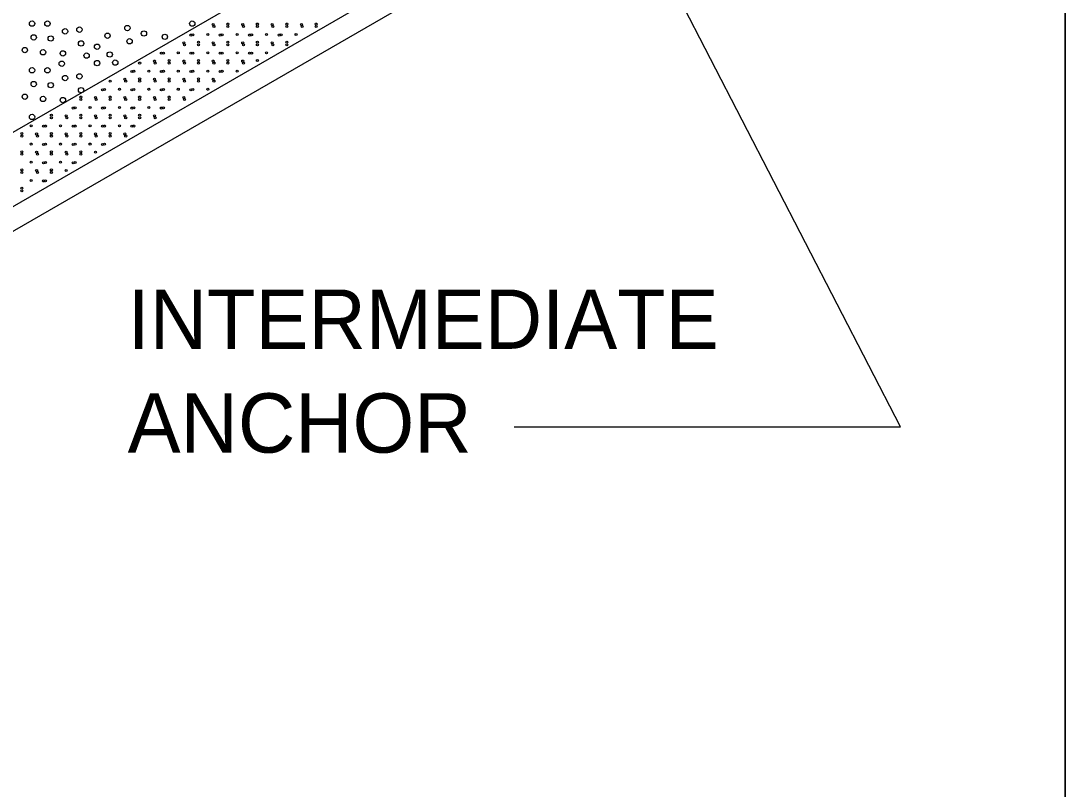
# Model space of a CAD drawing. Extents: x 1007 to 1035.5, y 1000.5 to 1021.5.
# Drawn here: x 1031.981 to 1035.5, y 1010.379 to 1012.969 of the extents above; entities that cross this region are included whole.
import ezdxf

# ---------------------------------------------------------------- set-up
doc = ezdxf.new("R2010")
doc.units = 0
for name, color, linetype in [('Level 1', 7, 'Continuous'), ('Level 10', 7, 'Continuous'), ('Level 11', 7, 'Continuous')]:
    doc.layers.add(name, color=color, linetype=linetype)

msp = doc.modelspace()

# ---------------------------------------------------------------- linework, layer by layer
at = {"layer": 'Level 1'}
for p, q in [((1029.5707, 1011.2175), (1034.3014, 1013.9488)), ((1030.0037, 1011.2175), (1034.7344, 1013.9488)), ((1030.2202, 1011.2592), (1034.3338, 1013.6342)), ((1034.9458, 1011.6004), (1034.1108, 1013.2175)), ((1033.6435, 1011.6004), (1034.9458, 1011.6004))]:
    msp.add_line(p, q, dxfattribs=at)
for centre, radius in [((1032.019, 1012.9602), 0.00903), ((1032.071, 1012.9602), 0.00903), ((1032.1787, 1012.9398), 0.00903), ((1032.3403, 1012.9453), 0.00903), ((1032.559, 1012.9602), 0.00903), ((1032.6296, 1012.9571), 0.00339), ((1032.6321, 1012.9503), 0.00339), ((1032.6792, 1012.9588), 0.00339), ((1032.6792, 1012.9503), 0.00339), ((1032.7288, 1012.9571), 0.00339), ((1032.7313, 1012.9503), 0.00339), ((1032.7783, 1012.9588), 0.00339), ((1032.7783, 1012.9503), 0.00339), ((1032.8279, 1012.9571), 0.00339), ((1032.8304, 1012.9503), 0.00339), ((1032.8775, 1012.9588), 0.00339), ((1032.8775, 1012.9503), 0.00339), ((1032.9271, 1012.9571), 0.00339), ((1032.9296, 1012.9503), 0.00339), ((1032.9767, 1012.9588), 0.00339), ((1032.9767, 1012.9503), 0.00339), ((1032.0246, 1012.9138), 0.00903), ((1032.0821, 1012.91), 0.00903), ((1032.1304, 1012.9342), 0.00903), ((1032.2734, 1012.9193), 0.00903), ((1032.396, 1012.9268), 0.00903), ((1032.4666, 1012.9156), 0.00903), ((1032.5539, 1012.9217), 0.00339), ((1032.5607, 1012.9225), 0.00339), ((1032.6111, 1012.9233), 0.00339), ((1032.6531, 1012.9217), 0.00339), ((1032.6598, 1012.9225), 0.00339), ((1032.7103, 1012.9233), 0.00339), ((1032.7523, 1012.9217), 0.00339), ((1032.759, 1012.9225), 0.00339), ((1032.8094, 1012.9233), 0.00339), ((1032.8514, 1012.9217), 0.00339), ((1032.8582, 1012.9225), 0.00339), ((1032.9086, 1012.9233), 0.00339), ((1031.9948, 1012.871), 0.00903), ((1032.1842, 1012.8933), 0.00903), ((1032.2381, 1012.8822), 0.00903), ((1032.3477, 1012.9008), 0.00903), ((1032.5304, 1012.8956), 0.00339), ((1032.5329, 1012.8888), 0.00339), ((1032.58, 1012.8973), 0.00339), ((1032.58, 1012.8888), 0.00339), ((1032.6296, 1012.8956), 0.00339), ((1032.6321, 1012.8888), 0.00339), ((1032.6792, 1012.8973), 0.00339), ((1032.6792, 1012.8888), 0.00339), ((1032.7288, 1012.8956), 0.00339), ((1032.7313, 1012.8888), 0.00339), ((1032.7783, 1012.8973), 0.00339), ((1032.7783, 1012.8888), 0.00339), ((1032.8279, 1012.8956), 0.00339), ((1032.8304, 1012.8888), 0.00339), ((1032.8775, 1012.8973), 0.00339), ((1032.8775, 1012.8888), 0.00339), ((1032.0561, 1012.8636), 0.00903), ((1032.123, 1012.8598), 0.00903), ((1032.2028, 1012.8524), 0.00903), ((1032.2808, 1012.8562), 0.00903), ((1032.4548, 1012.8602), 0.00339), ((1032.4615, 1012.861), 0.00339), ((1032.5119, 1012.8618), 0.00339), ((1032.5539, 1012.8602), 0.00339), ((1032.5607, 1012.861), 0.00339), ((1032.6111, 1012.8618), 0.00339), ((1032.6531, 1012.8602), 0.00339), ((1032.6598, 1012.861), 0.00339), ((1032.7103, 1012.8618), 0.00339), ((1032.7523, 1012.8602), 0.00339), ((1032.759, 1012.861), 0.00339), ((1032.8094, 1012.8618), 0.00339), ((1032.019, 1012.8028), 0.00903), ((1032.071, 1012.8028), 0.00903), ((1032.1192, 1012.8251), 0.00903), ((1032.2381, 1012.827), 0.00903), ((1032.2994, 1012.8288), 0.00903), ((1032.3817, 1012.8273), 0.00339), ((1032.4313, 1012.8341), 0.00339), ((1032.4338, 1012.8273), 0.00339), ((1032.4808, 1012.8358), 0.00339), ((1032.4808, 1012.8273), 0.00339), ((1032.5304, 1012.8341), 0.00339), ((1032.5329, 1012.8273), 0.00339), ((1032.58, 1012.8358), 0.00339), ((1032.58, 1012.8273), 0.00339), ((1032.6296, 1012.8341), 0.00339), ((1032.6321, 1012.8273), 0.00339), ((1032.6792, 1012.8358), 0.00339), ((1032.6792, 1012.8273), 0.00339), ((1032.7288, 1012.8341), 0.00339), ((1032.7313, 1012.8273), 0.00339), ((1032.7783, 1012.8358), 0.00339), ((1032.1304, 1012.7768), 0.00903), ((1032.1787, 1012.7824), 0.00903), ((1032.3321, 1012.7726), 0.00339), ((1032.3556, 1012.7987), 0.00339), ((1032.3623, 1012.7995), 0.00339), ((1032.3817, 1012.7743), 0.00339), ((1032.4128, 1012.8003), 0.00339), ((1032.4313, 1012.7726), 0.00339), ((1032.4548, 1012.7987), 0.00339), ((1032.4615, 1012.7995), 0.00339), ((1032.4808, 1012.7743), 0.00339), ((1032.5119, 1012.8003), 0.00339), ((1032.5304, 1012.7726), 0.00339), ((1032.5539, 1012.7987), 0.00339), ((1032.5607, 1012.7995), 0.00339), ((1032.58, 1012.7743), 0.00339), ((1032.6111, 1012.8003), 0.00339), ((1032.6296, 1012.7726), 0.00339), ((1032.6531, 1012.7987), 0.00339), ((1032.6598, 1012.7995), 0.00339), ((1032.7103, 1012.8003), 0.00339), ((1032.0246, 1012.7564), 0.00903), ((1032.0821, 1012.7527), 0.00903), ((1032.1842, 1012.7359), 0.00903), ((1032.2564, 1012.7372), 0.00339), ((1032.2632, 1012.738), 0.00339), ((1032.2825, 1012.7658), 0.00339), ((1032.3136, 1012.7388), 0.00339), ((1032.3346, 1012.7658), 0.00339), ((1032.3556, 1012.7372), 0.00339), ((1032.3623, 1012.738), 0.00339), ((1032.3817, 1012.7658), 0.00339), ((1032.4128, 1012.7388), 0.00339), ((1032.4338, 1012.7658), 0.00339), ((1032.4548, 1012.7372), 0.00339), ((1032.4615, 1012.738), 0.00339), ((1032.4808, 1012.7658), 0.00339), ((1032.5119, 1012.7388), 0.00339), ((1032.5329, 1012.7658), 0.00339), ((1032.5539, 1012.7372), 0.00339), ((1032.5607, 1012.738), 0.00339), ((1032.58, 1012.7658), 0.00339), ((1032.6111, 1012.7388), 0.00339), ((1032.6321, 1012.7658), 0.00339), ((1031.9948, 1012.7137), 0.00903), ((1032.0561, 1012.7063), 0.00903), ((1032.123, 1012.7025), 0.00903), ((1032.1833, 1012.7128), 0.00339), ((1032.1833, 1012.7043), 0.00339), ((1032.2329, 1012.7111), 0.00339), ((1032.2354, 1012.7043), 0.00339), ((1032.2825, 1012.7128), 0.00339), ((1032.2825, 1012.7043), 0.00339), ((1032.3321, 1012.7111), 0.00339), ((1032.3346, 1012.7043), 0.00339), ((1032.3817, 1012.7128), 0.00339), ((1032.3817, 1012.7043), 0.00339), ((1032.4313, 1012.7111), 0.00339), ((1032.4338, 1012.7043), 0.00339), ((1032.4808, 1012.7128), 0.00339), ((1032.4808, 1012.7043), 0.00339), ((1032.5304, 1012.7111), 0.00339), ((1032.5329, 1012.7043), 0.00339), ((1032.1573, 1012.6757), 0.00339), ((1032.164, 1012.6765), 0.00339), ((1032.2144, 1012.6773), 0.00339), ((1032.2564, 1012.6757), 0.00339), ((1032.2632, 1012.6765), 0.00339), ((1032.3136, 1012.6773), 0.00339), ((1032.3556, 1012.6757), 0.00339), ((1032.3623, 1012.6765), 0.00339), ((1032.4128, 1012.6773), 0.00339), ((1032.4548, 1012.6757), 0.00339), ((1032.4615, 1012.6765), 0.00339), ((1032.019, 1012.6455), 0.00903), ((1032.0842, 1012.6513), 0.00339), ((1032.0842, 1012.6428), 0.00339), ((1032.1338, 1012.6496), 0.00339), ((1032.1363, 1012.6428), 0.00339), ((1032.1833, 1012.6513), 0.00339), ((1032.1833, 1012.6428), 0.00339), ((1032.2329, 1012.6496), 0.00339), ((1032.2354, 1012.6428), 0.00339), ((1032.2825, 1012.6513), 0.00339), ((1032.2825, 1012.6428), 0.00339), ((1032.3321, 1012.6496), 0.00339), ((1032.3346, 1012.6428), 0.00339), ((1032.3817, 1012.6513), 0.00339), ((1032.3817, 1012.6428), 0.00339), ((1032.4313, 1012.6496), 0.00339), ((1032.4338, 1012.6428), 0.00339), ((1032.0161, 1012.6158), 0.00339), ((1032.0581, 1012.6142), 0.00339), ((1032.0648, 1012.615), 0.00339), ((1032.1153, 1012.6158), 0.00339), ((1032.1573, 1012.6142), 0.00339), ((1032.164, 1012.615), 0.00339), ((1032.2144, 1012.6158), 0.00339), ((1032.2564, 1012.6142), 0.00339), ((1032.2632, 1012.615), 0.00339), ((1032.3136, 1012.6158), 0.00339), ((1032.3556, 1012.6142), 0.00339), ((1032.3623, 1012.615), 0.00339), ((1031.985, 1012.5898), 0.00339), ((1031.985, 1012.5813), 0.00339), ((1032.0346, 1012.5881), 0.00339), ((1032.0371, 1012.5813), 0.00339), ((1032.0842, 1012.5898), 0.00339), ((1032.0842, 1012.5813), 0.00339), ((1032.1338, 1012.5881), 0.00339), ((1032.1363, 1012.5813), 0.00339), ((1032.1833, 1012.5898), 0.00339), ((1032.1833, 1012.5813), 0.00339), ((1032.2329, 1012.5881), 0.00339), ((1032.2354, 1012.5813), 0.00339), ((1032.2825, 1012.5898), 0.00339), ((1032.2825, 1012.5813), 0.00339), ((1032.3321, 1012.5881), 0.00339), ((1032.3346, 1012.5813), 0.00339), ((1031.985, 1012.5283), 0.00339), ((1032.0161, 1012.5543), 0.00339), ((1032.0346, 1012.5266), 0.00339), ((1032.0581, 1012.5527), 0.00339), ((1032.0648, 1012.5535), 0.00339), ((1032.0842, 1012.5283), 0.00339), ((1032.1153, 1012.5543), 0.00339), ((1032.1338, 1012.5266), 0.00339), ((1032.1573, 1012.5527), 0.00339), ((1032.164, 1012.5535), 0.00339), ((1032.1833, 1012.5283), 0.00339), ((1032.2144, 1012.5543), 0.00339), ((1032.2329, 1012.5266), 0.00339), ((1032.2564, 1012.5527), 0.00339), ((1032.2632, 1012.5535), 0.00339), ((1031.985, 1012.5198), 0.00339), ((1032.0161, 1012.4928), 0.00339), ((1032.0371, 1012.5198), 0.00339), ((1032.0581, 1012.4912), 0.00339), ((1032.0648, 1012.492), 0.00339), ((1032.0842, 1012.5198), 0.00339), ((1032.1153, 1012.4928), 0.00339), ((1032.1363, 1012.5198), 0.00339), ((1032.1573, 1012.4912), 0.00339), ((1032.164, 1012.492), 0.00339), ((1032.1833, 1012.5198), 0.00339), ((1031.985, 1012.4668), 0.00339), ((1031.985, 1012.4583), 0.00339), ((1032.0346, 1012.4651), 0.00339), ((1032.0371, 1012.4583), 0.00339), ((1032.0842, 1012.4668), 0.00339), ((1032.0842, 1012.4583), 0.00339), ((1032.1338, 1012.4651), 0.00339), ((1032.0161, 1012.4313), 0.00339), ((1032.0581, 1012.4297), 0.00339), ((1032.0648, 1012.4305), 0.00339), ((1031.985, 1012.4053), 0.00339), ((1031.985, 1012.3968), 0.00339)]:
    msp.add_circle(centre, radius, dxfattribs=at)
at = {"layer": 'Level 10'}
msp.add_line((1035.5, 1021.5), (1035.5, 1000.5), dxfattribs=at)
at = {"layer": 'Level 11'}
msp.add_lwpolyline([(1007, 1000.5), (1035.5, 1000.5), (1035.5, 1021.5), (1007, 1021.5)], close=True, dxfattribs=at)

# ---------------------------------------------------------------- texts
at = {"layer": 'Level 1'}
for s, p in [('INTERMEDIATE', (1032.3413, 1011.8638)), ('ANCHOR', (1032.3413, 1011.5138))]:
    msp.add_text(s, height=0.2, dxfattribs=at).set_placement(p)

doc.saveas('drawing.dxf')
